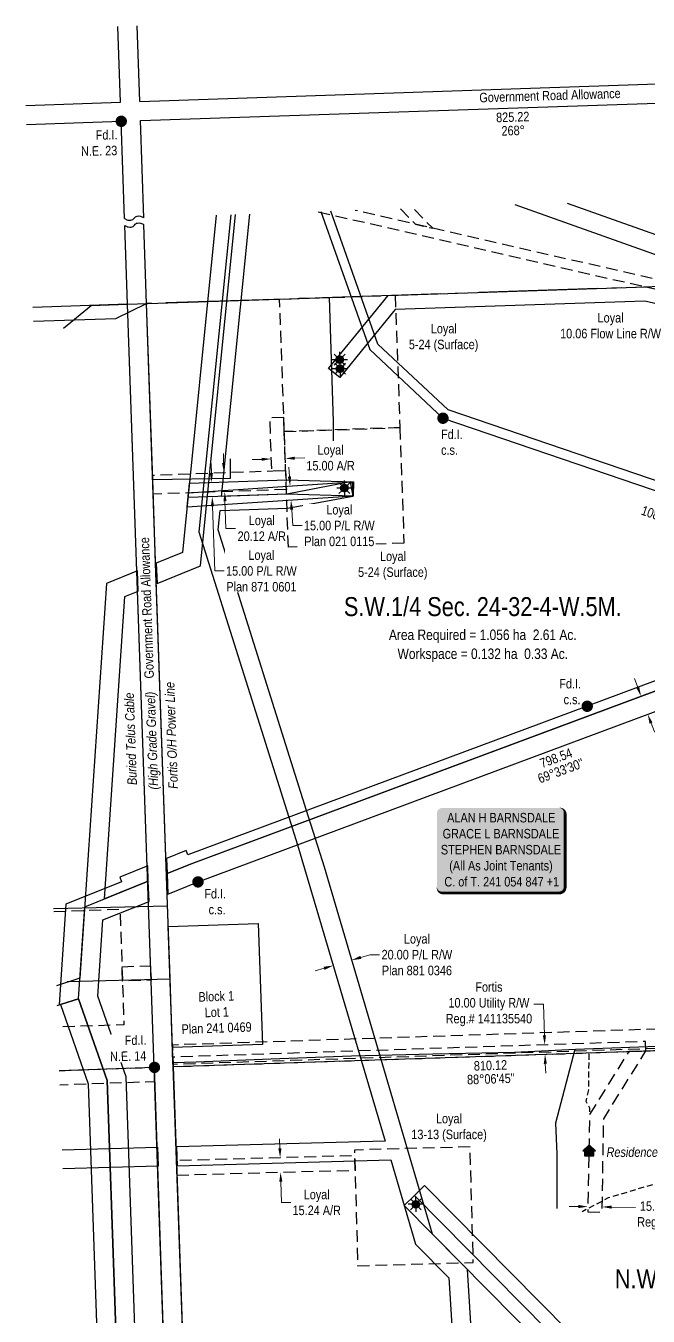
# Model space of a CAD drawing. Extents: x 675835 to 685285, y 5733153 to 5738077.
# Drawn here: x 675835 to 676491, y 5736199 to 5737558 of the extents above; entities that cross this region are included whole.
import ezdxf
from ezdxf.enums import TextEntityAlignment as Align

# ---------------------------------------------------------------- set-up
doc = ezdxf.new("R2010")
doc.units = 0
doc.header["$LTSCALE"] = 5
doc.header["$PDMODE"] = 34
doc.header["$PDSIZE"] = 0.03
for name, pattern in [('foc-ACCESSROAD', [3.75, 2.5, -1.25]), ('foc-FLOWLINE', [3.75, 2.5, -1.25]), ('foc-QUARTERLINE', [33, 25, -3, 2, -3]), ('UG_PIPE', [1.875, 1.25, -0.625])]:
    doc.linetypes.add(name, pattern=pattern)
doc.layers.get('Defpoints').update_dxf_attribs({"color": 9})
for name, color, linetype in [('AS-OWNER', 7, 'Continuous'), ('AS-PIPE-UG', 44, 'UG_PIPE'), ('AS-POWER', 104, 'foc-POWER'), ('AS-POWER-T', 104, 'Continuous'), ('AS-RESIDENCE', 14, 'Continuous'), ('AS-TELUS', 224, 'foc-TEL'), ('C-AR', 13, 'foc-ACCESSROAD'), ('C-FLOWLINE', 13, 'foc-FLOWLINE'), ('C-RW', 13, 'Continuous'), ('C-SYMBOL', 7, 'Continuous'), ('C-WS', 13, 'foc-ACCESSROAD'), ('C-WS-S', 8, 'Continuous'), ('F-EZE', 190, 'foc-FLOWLINE'), ('F-RW', 190, 'Continuous'), ('L-AREAREQUIRED', 7, 'Continuous'), ('L-AREAWORK', 5, 'Continuous'), ('L-BD', 7, 'Continuous'), ('L-MON', 1, 'Continuous'), ('L-MON-T', 1, 'Continuous'), ('L-ROAD-T', 7, 'Continuous'), ('L-SEC', 7, 'Continuous'), ('L-SECQ', 8, 'foc-QUARTERLINE'), ('L-TITLEDB', 4, 'Continuous')]:
    doc.layers.add(name, color=color, linetype=linetype)
for name, color, linetype, lineweight in [('C-AR-T', 13, 'Continuous', 9), ('C-RW-T', 13, 'Continuous', 9), ('C-WS-T', 13, 'Continuous', 9), ('F-EZE-T', 190, 'Continuous', 9), ('F-RW-T', 190, 'Continuous', 9), ('T-TEXT', 48, 'Continuous', 18)]:
    doc.layers.add(name, color=color, linetype=linetype, lineweight=lineweight)
doc.styles.add('100L', font='ARIALN.TTF', dxfattribs={"height": 11})
doc.styles.add('175L', font='ARIALN.TTF', dxfattribs={"height": 20})
doc.styles.add('80', font='ARIALN.TTF', dxfattribs={"height": 10})
doc.styles.add('80CG', font='ARIALN.TTF', dxfattribs={"height": 10})
doc.styles.add('80L', font='ARIALN.TTF', dxfattribs={"height": 10})
doc.styles.add('80LS', font='ARIALNI.TTF', dxfattribs={"height": 10})
doc.styles.add('foc-LtypeFont', font='ARIALN.TTF', dxfattribs={"height": 7.35})
doc.styles.add('TXT', font='ARIALN.TTF', dxfattribs={"height": 0.2})
doc.linetypes.add('foc-POWER', pattern='A,6,-1,["P",foc-LtypeFont,S=0.2,R=0,X=-0.625,Y=-0.75],-1.24,4', length=12.24)
doc.linetypes.add('foc-POWER-NOLINE', pattern='A,0,-4,["P",foc-LtypeFont,S=0.2,R=0,X=-0.625,Y=-0.75],-8.24', length=12.24)
doc.linetypes.add('foc-TEL', pattern='A,2,-1,["T",foc-LtypeFont,S=0.2,R=0,X=-0.425,Y=-0.75],-1.24,8', length=12.24)
doc.dimstyles.new('Compass 5 000', dxfattribs={"dimscale": 5, "dimtxt": 9, "dimasz": 2, "dimexe": 0.2, "dimexo": 0.0625, "dimgap": 0.5, "dimtad": 0, "dimtih": 1, "dimtoh": 1, "dimzin": 0, "dimdsep": 46, "dimtxsty": '80CG', "dimcen": 0.1, "dimse1": 1, "dimse2": 1, "dimclrd": 256, "dimclrt": 256, "dimaunit": 1, "dimadec": 4, "dimazin": 0, "dimtfac": 0.06, "dimtofl": 0, "dimtmove": 0, "dimatfit": 1, "dimfxl": 0.2, "dimtolj": 1, "dimtzin": 0, "dimlwd": -1, "dimarcsym": 0})

# ---------------------------------------------------------------- blocks, each defined once
blk = doc.blocks.new('*D559')
at = {"layer": 'C-RW-T', "transparency": 16777216}
for p, q in [((676480.1, 5736861.1), (676476.6, 5736870.5)), ((676494.2, 5736823.4), (676497.7, 5736814.1)), ((676497.7, 5736814.1), (676507.7, 5736814.1))]:
    blk.add_line(p, q, dxfattribs=at)
for points in [[(676481.7, 5736861.7), (676478.6, 5736860.5), (676483.6, 5736851.7)], [(676495.7, 5736824), (676492.6, 5736822.8), (676490.7, 5736832.8)]]:
    blk.add_solid(points, dxfattribs=at)
at = {"layer": 'Defpoints', "color": 0, "transparency": 16777216}
for p in [(676452.3, 5736840), (676459.4, 5736821.1), (676490.7, 5736832.8)]:
    blk.add_point(p, dxfattribs=at)
at = {"layer": 'C-RW-T', "transparency": 16777216, "insert": (676547.2, 5736814.1), "char_height": 10, "attachment_point": 5, "style": '80CG'}
blk.add_mtext('\\A1;Loyal\\P20.12 P/L R/W\\PPlan 1857 LK', dxfattribs=at)
blk = doc.blocks.new('*D561')
at = {"layer": 'C-RW-T', "transparency": 16777216}
for p, q in [((676188.3, 5736576.6), (676197.9, 5736579.4)), ((676197.9, 5736579.4), (676207.9, 5736579.4)), ((676149.6, 5736565.1), (676140, 5736562.3))]:
    blk.add_line(p, q, dxfattribs=at)
for points in [[(676187.8, 5736578.2), (676188.7, 5736575), (676178.7, 5736573.7)], [(676149.1, 5736566.7), (676150, 5736563.5), (676159.1, 5736568)]]:
    blk.add_solid(points, dxfattribs=at)
at = {"layer": 'Defpoints', "color": 0, "transparency": 16777216}
for p in [(676158.7, 5736569.6), (676178.2, 5736575.3), (676178.7, 5736573.7)]:
    blk.add_point(p, dxfattribs=at)
at = {"layer": 'C-RW-T', "transparency": 16777216, "insert": (676247.4, 5736579.4), "char_height": 10, "attachment_point": 5, "style": '80CG'}
blk.add_mtext('\\A1;Loyal\\P20.00 P/L R/W\\PPlan 881 0346', dxfattribs=at)
blk = doc.blocks.new('*D568')
at = {"layer": 'Defpoints', "color": 0, "transparency": 16777216}
for p in [(676112.1, 5737079.8), (676031.1, 5737076.9), (676112.6, 5737064.8)]:
    blk.add_point(p, dxfattribs=at)
at = {"layer": 'F-RW-T', "transparency": 16777216}
for p, q in [((676030.8, 5737086.9), (676030.4, 5737096.9)), ((676032, 5737052), (676034.4, 5736983.7)), ((676034.4, 5736983.7), (676044.4, 5736983.7))]:
    blk.add_line(p, q, dxfattribs=at)
for points in [[(676032.4, 5737087), (676029.1, 5737086.9), (676031.1, 5737076.9)], [(676033.7, 5737052), (676030.3, 5737051.9), (676031.6, 5737061.9)]]:
    blk.add_solid(points, dxfattribs=at)
at = {"layer": 'F-RW-T', "transparency": 16777216, "insert": (676083.5, 5736983.7), "char_height": 10, "attachment_point": 5, "style": '80CG', "bg_fill": 3, "box_fill_scale": 1.1, "bg_fill_color": 256, "bg_fill_true_color": 13158600, "bg_fill_transparency": 0}
blk.add_mtext('\\A1;Loyal\\P15.00 P/L R/W\\PPlan 871 0601', dxfattribs=at)
blk = doc.blocks.new('*D574')
at = {"layer": 'Defpoints', "color": 0, "transparency": 16777216}
for p in [(676123.3, 5737073.9), (676114.7, 5737058.3)]:
    blk.add_point(p, dxfattribs=at)
at = {"layer": 'F-RW-T', "transparency": 16777216}
for p, q in [((676113.1, 5737083.2), (676112.4, 5737093.2)), ((676115.4, 5737048.3), (676116.5, 5737031.5)), ((676116.5, 5737031.5), (676126.5, 5737031.5))]:
    blk.add_line(p, q, dxfattribs=at)
for points in [[(676114.8, 5737083.3), (676111.4, 5737083.1), (676113.7, 5737073.2)], [(676117, 5737048.4), (676113.7, 5737048.2), (676114.7, 5737058.3)]]:
    blk.add_solid(points, dxfattribs=at)
at = {"layer": 'F-RW-T', "transparency": 16777216, "insert": (676165.6, 5737031.5), "char_height": 10, "attachment_point": 5, "style": '80CG', "bg_fill": 3, "box_fill_scale": 1.1, "bg_fill_color": 256, "bg_fill_true_color": 13158600, "bg_fill_transparency": 0}
blk.add_mtext('\\A1;Loyal\\P15.00 P/L R/W\\PPlan 021 0115', dxfattribs=at)
at = {"layer": 'Defpoints', "color": 0, "transparency": 16777216}
blk.add_point((676124.3, 5737058.9), dxfattribs=at)
blk = doc.blocks.new('res_occ')
for points in [[(0.1, 0.89), (-1.26, -0.37), (1.46, -0.37)], [(-0.9, -1.43), (1.1, -1.43), (1.1, -0.37), (-0.9, -0.37)]]:
    blk.add_hatch(color=14).paths.add_polyline_path(points)
at = {"color": 14}
for points in [[(0.1, 0.89), (-1.26, -0.37), (1.46, -0.37)], [(-0.9, -1.43), (1.1, -1.43), (1.1, -0.37), (-0.9, -0.37)]]:
    blk.add_lwpolyline(points, close=True, dxfattribs=at)
blk = doc.blocks.new('GAS')
h = blk.add_hatch(color=255)
h.dxf.hatch_style = 1
edge = h.paths.add_edge_path()
edge.add_arc((0, 0), 0.9, 0, 360)
for p, q in [((-0.81, 0), (-1.62, 0)), ((-0.57, 0.57), (-1.14, 1.14)), ((0, 0.81), (0, 1.62)), ((0.57, 0.57), (1.14, 1.14)), ((1.62, 0), (0.81, 0)), ((-0.57, -0.57), (-1.14, -1.14)), ((0, -0.81), (0, -1.62)), ((1.14, -1.14), (0.57, -0.57))]:
    blk.add_line(p, q)
blk.add_circle((0, 0), 0.8)
blk = doc.blocks.new('*D579')
at = {"layer": 'C-AR-T', "transparency": 16777216}
for p, q in [((676043.7, 5737097.4), (676043.4, 5737107.4)), ((676045.1, 5737057.3), (676046.1, 5737028.6)), ((676046.1, 5737028.6), (676056.1, 5737028.6))]:
    blk.add_line(p, q, dxfattribs=at)
for points in [[(676045.4, 5737097.4), (676042, 5737097.3), (676044.1, 5737087.4)], [(676046.8, 5737057.3), (676043.5, 5737057.2), (676044.8, 5737067.3)]]:
    blk.add_solid(points, dxfattribs=at)
at = {"layer": 'Defpoints', "color": 0, "transparency": 16777216}
for p in [(675988, 5737085.4), (676044.1, 5737087.4), (675988.7, 5737065.3)]:
    blk.add_point(p, dxfattribs=at)
at = {"layer": 'C-AR-T', "transparency": 16777216, "insert": (676083.9, 5737028.6), "char_height": 10, "attachment_point": 5, "style": '80CG'}
blk.add_mtext('\\A1;Loyal\\P20.12 A/R', dxfattribs=at)
blk = doc.blocks.new('*D580')
at = {"layer": 'C-AR-T', "transparency": 16777216}
for p, q in [((676083.6, 5737101.3), (676073.6, 5737101)), ((676118.6, 5737102.6), (676129.2, 5737102.9))]:
    blk.add_line(p, q, dxfattribs=at)
for points in [[(676083.6, 5737103), (676083.7, 5737099.7), (676093.6, 5737101.7)], [(676118.6, 5737104.2), (676118.7, 5737100.9), (676108.6, 5737102.2)]]:
    blk.add_solid(points, dxfattribs=at)
at = {"layer": 'Defpoints', "color": 0, "transparency": 16777216}
for p in [(676093.1, 5737118.1), (676108, 5737118.6), (676108.6, 5737102.2)]:
    blk.add_point(p, dxfattribs=at)
at = {"layer": 'C-AR-T', "transparency": 16777216, "insert": (676156.4, 5737102.9), "char_height": 10, "attachment_point": 5, "style": '80CG'}
blk.add_mtext('\\A1;Loyal\\P15.00 A/R', dxfattribs=at)
blk = doc.blocks.new('*U581')
h = blk.add_hatch(color=59)
edge = h.paths.add_edge_path()
edge.add_line((-61.5, -45.5), (61.5, -45.5))
edge.add_arc((61.5, -39.5), 6, 270, 360)
edge.add_line((67.5, -39.5), (67.5, 38))
edge.add_arc((61.5, 38), 6, 0, 90)
edge.add_line((61.5, 44), (-61.5, 44))
edge.add_arc((-61.5, 38), 6, 90, 180)
edge.add_line((-67.5, 38), (-67.5, -39.5))
edge.add_arc((-61.5, -39.5), 6, 180, 270)
at = {"color": 1, "flags": 128}
blk.add_lwpolyline([(-61.5, -45.5, 3, 3, 0), (61.5, -45.5, 3, 3, 0.414214), (67.5, -39.5, 3, 3, 0), (67.5, 38, 3, 0, 0.414214), (61.5, 44, 0, 0, 0), (-61.5, 44, 0, 0, 0.414214), (-67.5, 38, 0, 0, 0), (-67.5, -39.5, 0, 3, 0.414214)], format="xyseb", close=True, dxfattribs=at)
blk.add_lwpolyline([(-48.4, -27.3, 0, 7.5, 0), (0, 0, 0, 0, 0)], format="xyseb", dxfattribs=at)
at = {"color": 1, "style": '80'}
blk.add_attdef('ENTER_TEXT_001', (-36, -5), '', height=10, dxfattribs=at)
blk = doc.blocks.new('*D582')
at = {"layer": 'C-AR-T', "transparency": 16777216}
for p, q in [((676528.5, 5737294.5), (676530.7, 5737304.2)), ((676521.7, 5737265.2), (676516.5, 5737242.1)), ((676516.5, 5737242.1), (676506.5, 5737242.1))]:
    blk.add_line(p, q, dxfattribs=at)
for points in [[(676526.8, 5737294.8), (676530.1, 5737294.1), (676526.2, 5737284.7)], [(676520.1, 5737265.5), (676523.4, 5737264.8), (676524, 5737274.9)]]:
    blk.add_solid(points, dxfattribs=at)
at = {"layer": 'Defpoints', "color": 0, "transparency": 16777216}
for p in [(676532.2, 5737283.3), (676524, 5737274.9), (676530, 5737273.5)]:
    blk.add_point(p, dxfattribs=at)
at = {"layer": 'C-AR-T', "transparency": 16777216, "insert": (676451.5, 5737242.1), "char_height": 10, "attachment_point": 5, "style": '80CG'}
blk.add_mtext('\\A1;Loyal\\P10.06 Flow Line R/W', dxfattribs=at)
blk = doc.blocks.new('*D583')
at = {"layer": 'C-AR-T', "transparency": 16777216}
for p, q in [((676103, 5736375.5), (676102.7, 5736385.5)), ((676103.9, 5736340.3), (676104.5, 5736318.4)), ((676104.5, 5736318.4), (676114.5, 5736318.4))]:
    blk.add_line(p, q, dxfattribs=at)
for points in [[(676104.6, 5736375.6), (676101.3, 5736375.5), (676103.3, 5736365.5)], [(676105.6, 5736340.3), (676102.3, 5736340.2), (676103.7, 5736350.3)]]:
    blk.add_solid(points, dxfattribs=at)
at = {"layer": 'Defpoints', "color": 0, "transparency": 16777216}
for p in [(676117.3, 5736365.9), (676103.7, 5736350.3), (676117.7, 5736350.7)]:
    blk.add_point(p, dxfattribs=at)
at = {"layer": 'C-AR-T', "transparency": 16777216, "insert": (676141.8, 5736318.4), "char_height": 10, "attachment_point": 5, "style": '80CG'}
blk.add_mtext('\\A1;Loyal\\P15.24 A/R', dxfattribs=at)
blk = doc.blocks.new('*D584')
at = {"layer": 'Defpoints', "color": 0, "transparency": 16777216}
for p in [(676382.1, 5736484.5), (676237.7, 5736479.7), (676238.1, 5736469.7)]:
    blk.add_point(p, dxfattribs=at)
at = {"layer": 'F-EZE-T', "transparency": 16777216}
for p, q in [((676380.7, 5736527.3), (676370.7, 5736527.3)), ((676381.7, 5736494.5), (676380.7, 5736527.3)), ((676382.7, 5736464.5), (676383.1, 5736454.5))]:
    blk.add_line(p, q, dxfattribs=at)
for points in [[(676383.4, 5736494.5), (676380.1, 5736494.4), (676382.1, 5736484.5)], [(676384.4, 5736464.6), (676381.1, 5736464.4), (676382.4, 5736474.5)]]:
    blk.add_solid(points, dxfattribs=at)
at = {"layer": 'F-EZE-T', "transparency": 16777216, "insert": (676323.3, 5736527.3), "char_height": 10, "attachment_point": 5, "style": '80CG'}
blk.add_mtext('\\A1;Fortis\\P10.00 Utility R/W\\PReg.# 141135540', dxfattribs=at)
blk = doc.blocks.new('*D585')
at = {"layer": 'Defpoints', "color": 0, "transparency": 16777216}
for p in [(676428, 5736333.8), (676443, 5736333.6), (676427.6, 5736314)]:
    blk.add_point(p, dxfattribs=at)
at = {"layer": 'F-EZE-T', "transparency": 16777216}
for p, q in [((676417.7, 5736314.2), (676407.7, 5736314.3)), ((676452.6, 5736313.5), (676477.8, 5736313.1))]:
    blk.add_line(p, q, dxfattribs=at)
for points in [[(676417.7, 5736315.8), (676417.6, 5736312.5), (676427.6, 5736314)], [(676452.7, 5736315.2), (676452.6, 5736311.9), (676442.6, 5736313.7)]]:
    blk.add_solid(points, dxfattribs=at)
at = {"layer": 'F-EZE-T', "transparency": 16777216, "insert": (676525.1, 5736313.1), "char_height": 10, "attachment_point": 5, "style": '80CG'}
blk.add_mtext('\\A1;Fortis\\P15.00 Utility R/W\\PReg.# 141135552', dxfattribs=at)
blk = doc.blocks.new('fdia')
at = {"color": 255, "const_width": 1}
blk.add_lwpolyline([(-0.5, 0, 1), (0.5, 0, 1)], format="xyb", close=True, dxfattribs=at)
blk = doc.blocks.new('Fdiaa')
blk.add_blockref('fdia', (0, 0))
blk = doc.blocks.new('fdib')
at = {"color": 1, "const_width": 1.6}
blk.add_lwpolyline([(-0.4, 0, 1), (0.4, 0, 1)], format="xyb", close=True, dxfattribs=at)
at = {"color": 1}
blk.add_circle((0, 0), 0.8, dxfattribs=at)
blk = doc.blocks.new('Fdibb')
blk.add_blockref('fdib', (0, 0))
blk = doc.blocks.new('fdicc')
for name in ['Fdibb', 'Fdiaa']:
    blk.add_blockref(name, (0, 0))
blk = doc.blocks.new('FDI')
blk.add_blockref('fdicc', (0, 0))

msp = doc.modelspace()

# ---------------------------------------------------------------- linework, layer by layer
at = {"layer": 'AS-PIPE-UG', "flags": 128}
msp.add_lwpolyline([(676429.754, 5736414.049), (676429.754, 5736417.767), (676425.68, 5736424.671), (676428.691, 5736437.064), (676428.691, 5736448.925), (676428.842, 5736476.027), (676502.606, 5736478.638), (676517.801, 5736478.067), (676517.162, 5736362.452), (676517.162, 5736343.649), (676449.043, 5736323.135), (676421.396, 5736308.605)], dxfattribs=at)
at = {"layer": 'AS-POWER', "flags": 128}
for points in [[(675962.531, 5737265.443), (675959.637, 5737348.517)], [(675843.159, 5737246.805), (675929.972, 5737249.714), (675962.531, 5737265.443)], [(675864.516, 5736628.046), (675984.57, 5736631.025)], [(675990.304, 5736465.964), (676014.636, 5736466.615), (676093.453, 5736469.624), (676178.349, 5736472.913), (676264.09, 5736475.1), (676350.363, 5736476.74), (676414.676, 5736479.749), (676529.173, 5736484.127), (676571.959, 5736519.36), (676569.514, 5736618.423)], [(675878.659, 5736551.062), (675987.241, 5736554.112)], [(676413.687, 5736479.703), (676393.433, 5736402.059), (676395.018, 5736369.793), (676395.018, 5736312.034)]]:
    msp.add_lwpolyline(points, dxfattribs=at)
at = {"layer": 'AS-TELUS', "flags": 128}
for points in [[(675942.43, 5737264.745), (675939.536, 5737347.816)], [(675874.943, 5737239.627), (675904.209, 5737263.476), (675942.43, 5737264.745), (676155.104, 5737271.809)], [(676159.479, 5737120.876), (676159.479, 5737141.075), (676155.104, 5737271.809)], [(675970.356, 5736460.855), (675942.43, 5737264.745)], [(675990.38, 5735881.261), (675989.729, 5735900.107), (675970.356, 5736460.855)]]:
    msp.add_lwpolyline(points, dxfattribs=at)
at = {"layer": 'C-AR', "flags": 128}
for points in [[(675864.621, 5736624.991), (675934.432, 5736627.417), (675938.664, 5736505.592), (675868.833, 5736503.166)], [(675870.42, 5736457.264), (675970.356, 5736460.855), (675970.882, 5736445.627), (675870.946, 5736442.036)]]:
    msp.add_lwpolyline(points, dxfattribs=at)
for points in [[(676587.253, 5736621.034), (676567.148, 5736620.371), (676571.002, 5736503.417), (675989.668, 5736484.258), (675990.367, 5736464.154), (676591.77, 5736483.974)], [(675936.538, 5736566.784), (675966.64, 5736567.83), (675967.169, 5736552.602), (675937.067, 5736551.556)], [(675994.404, 5736347.307), (676182.19, 5736352.425), (676181.775, 5736367.657), (675993.878, 5736362.535)]]:
    msp.add_lwpolyline(points, close=True, dxfattribs=at)
at = {"layer": 'C-FLOWLINE', "flags": 128}
for points in [[(676229.957, 5737365.2), (676245.849, 5737349.011), (676264.038, 5737344.84), (676243.587, 5737365.673)], [(676143.344, 5737362.199), (676845.189, 5737201.249), (676842.772, 5737212.123), (676182.436, 5737363.554)]]:
    msp.add_lwpolyline(points, dxfattribs=at)
at = {"layer": 'C-RW', "color": 4}
msp.add_line((675990.368, 5736484.851), (675990.378, 5736484.852), dxfattribs=at)
at = {"layer": 'C-RW', "flags": 128}
for points in [[(676035.98, 5737358.478), (676000.395, 5737003.113), (675972.713, 5736991.915), (675973.531, 5736970.422), (676019.213, 5736988.998), (676056.279, 5737359.182)], [(676051.107, 5737359.002), (676042.018, 5737268.192), (676017.649, 5737025.007), (676112.392, 5736724.193), (676121.372, 5736695.155), (676214.046, 5736383.113), (675994.093, 5736377.108), (675994.093, 5736377.108), (675994.783, 5736357.134), (676219.894, 5736363.27), (676245.964, 5736274.554), (676281.048, 5736239.036), (676292.484, 5736054.891)], [(676312.506, 5736055.12), (676300.573, 5736247.756), (676263.705, 5736285.017), (676209.615, 5736468.899), (676149.82, 5736671.536), (676131.176, 5736731.188), (676037.96, 5737027.07), (676039.976, 5737047.256), (676110.977, 5737049.768), (676179.981, 5737062.621), (676180.258, 5737062.613), (676177.511, 5737077.686), (676110.418, 5737064.757), (676041.484, 5737062.301), (676071.263, 5737359.701)], [(676146.099, 5737362.294), (676197.625, 5737217.138), (676274.857, 5737144.635), (676809.687, 5736962.332), (676811.775, 5736972.247), (676280.429, 5737153.362), (676206.285, 5737222.811), (676156.635, 5737362.659)], [(675899.73, 5735626.371), (675999.794, 5735629.775), (675999.098, 5735649.866), (675968.631, 5735648.903), (675940.948, 5736450.784), (675911.132, 5736535.868), (675916.541, 5736616.019), (675965.029, 5736635.578), (675964.287, 5736656.961), (675918.04, 5736638.308), (675939.542, 5736956.695), (675953.676, 5736962.4), (675952.869, 5736983.887), (675920.319, 5736970.618), (675892.243, 5736554.711), (675867.599, 5736546.73)], [(675868.329, 5736525.84), (675890.773, 5736533.108), (675920.951, 5736447.023), (675948.53, 5735648.271), (675899.024, 5735646.58)], [(675873.637, 5736373.787), (675973.992, 5736376.557), (675974.684, 5736356.569), (675874.334, 5736353.806)], [(676963.595, 5735788.381), (676891.019, 5735751.942), (676619.594, 5735967.775), (676255.345, 5736336.154), (676244.681, 5736325.609), (676609.559, 5735956.594), (676889.185, 5735734.239), (676999.389, 5735789.571)]]:
    msp.add_lwpolyline(points, dxfattribs=at)
for points in [[(676165.994, 5737187.429), (676154.366, 5737196.901), (676183.003, 5737232.055), (676217.15, 5737273.975), (676488.93, 5737282.948), (676794.725, 5737212.822), (676791.373, 5737198.204), (676487.477, 5737267.894), (676224.467, 5737259.211), (676194.631, 5737222.583)], [(675984.792, 5736643.23), (676016.873, 5736656.165), (676016.873, 5736656.165), (676886.906, 5736980.494), (676960.766, 5737044.025), (676946.702, 5737058.462), (676876.457, 5736998.041), (676430.386, 5736831.807), (676009.694, 5736675.249), (675984.14, 5736664.955)], [(675984.14, 5736664.955), (676009.572, 5736675.202), (676430.386, 5736831.807), (676876.457, 5736998.041), (676898.345, 5737016.868), (676426.895, 5736841.176), (676006.081, 5736684.571), (676004.274, 5736689.231), (675983.586, 5736680.897)], [(675963.716, 5736672.904), (675934.222, 5736661.006), (675936.091, 5736656.371), (675877.463, 5736632.712), (675870.286, 5736526.477), (675890.773, 5736533.108), (675897.323, 5736629.948), (675964.287, 5736656.961)], [(676000.832, 5735599.776), (675999.794, 5735629.775), (675949.221, 5735628.163), (675920.951, 5736447.023), (675890.773, 5736533.108), (675871.745, 5736526.95), (675901.07, 5736443.284), (675929.926, 5735607.548), (675970.448, 5735608.813), (675970.758, 5735598.822)], [(676652.007, 5735065.236), (676882.831, 5735635.592), (677072.145, 5734886.94), (677087.501, 5734887.418), (676891.53, 5735662.281), (676889.185, 5735734.239), (676609.559, 5735956.594), (676244.681, 5736325.609), (676234.015, 5736315.06), (676585.078, 5735960.028), (676009.048, 5735944.501), (676009.566, 5735929.52), (676599.5, 5735945.414), (676874.431, 5735726.825), (676876.084, 5735676.261), (676271.016, 5735421.445), (676276.399, 5735408.634), (676276.766, 5735407.764), (676277.363, 5735407.717), (676876.609, 5735660.206), (676638.12, 5735070.855)]]:
    msp.add_lwpolyline(points, close=True, dxfattribs=at)
at = {"layer": 'C-WS'}
msp.add_lwpolyline([(676102.713, 5737270.069), (676224.544, 5737274.115), (676229.45, 5737134.766), (676107.627, 5737130.478)], close=True, dxfattribs=at)
at = {"layer": 'C-WS', "flags": 128}
msp.add_lwpolyline([(676184.933, 5736251.801), (676306.786, 5736255.122), (676303.464, 5736376.975), (676181.611, 5736373.654)], close=True, dxfattribs=at)
at = {"layer": 'F-EZE', "flags": 128}
msp.add_lwpolyline([(676488.65, 5736478.006), (676488.32, 5736487.999), (675990.111, 5736471.512), (675990.459, 5736461.52)], close=True, dxfattribs=at)
msp.add_lwpolyline([(676427.55, 5736308.439), (676442.545, 5736308.172), (676444.301, 5736406.638), (676488.65, 5736478.006), (676470.622, 5736477.41), (676429.38, 5736411.041), (676427.55, 5736308.439)], dxfattribs=at)
at = {"layer": 'F-RW', "flags": 128}
msp.add_lwpolyline([(676007.695, 5737076.114), (676110.395, 5737079.749), (676180.698, 5737077.593), (676180.277, 5737063.272), (676180.258, 5737062.613), (676110.418, 5737064.757), (676006.186, 5737061.04)], close=True, dxfattribs=at)
at = {"layer": 'L-SEC'}
for p, q in [((675935.101, 5737477.561), (675932.353, 5737557.379)), ((675955.206, 5737478.245), (675952.457, 5737558.063)), ((675955.206, 5737478.245), (677564.158, 5737532.976)), ((675955.898, 5737458.141), (677564.849, 5737512.871)), ((675835.177, 5737474.162), (675935.101, 5737477.561)), ((675835.87, 5737454.058), (675935.794, 5737457.457)), ((675939.318, 5737355.099), (675935.794, 5737457.457)), ((675959.42, 5737355.828), (675955.898, 5737458.141)), ((675942.43, 5737264.745), (675939.569, 5737347.818)), ((675962.531, 5737265.445), (675959.671, 5737348.518)), ((675956.391, 5736862.853), (675942.43, 5737264.745)), ((675976.492, 5736863.551), (675962.531, 5737265.443)), ((675970.353, 5736460.959), (675956.391, 5736862.853)), ((675990.454, 5736461.657), (675976.492, 5736863.551)), ((677594.565, 5736514.233), (675990.892, 5736461.382)), ((675870.722, 5736457.275), (675970.356, 5736460.855)), ((675970.353, 5736460.959), (675984.232, 5736059.203)), ((675990.454, 5736461.653), (676004.333, 5736059.897))]:
    msp.add_line(p, q, dxfattribs=at)
at = {"layer": 'L-SEC', "flags": 128}
for points in [[(675939.282, 5737355.127, 0.09819619), (675942.75, 5737353.441, 0.11502491), (675946.052, 5737353.35, 0.18910183), (675949.332, 5737355.477, -0.18910183), (675952.612, 5737357.604, -0.11502491), (675955.915, 5737357.513, -0.09819619), (675959.383, 5737355.827)], [(675939.569, 5737347.818, 0.09819619), (675943.037, 5737346.132, 0.11502491), (675946.339, 5737346.041, 0.18910183), (675949.619, 5737348.168, -0.18910183), (675952.9, 5737350.294, -0.11502491), (675956.202, 5737350.203, -0.09819619), (675959.67, 5737348.518)]]:
    msp.add_lwpolyline(points, format="xyb", dxfattribs=at)
at = {"layer": 'L-SECQ', "flags": 128}
for points in [[(676767.499, 5737292.149), (675962.532, 5737265.413)], [(675942.43, 5737264.745), (675842.618, 5737261.43)]]:
    msp.add_lwpolyline(points, dxfattribs=at)
at = {"layer": 'L-TITLEDB', "flags": 128}
msp.add_lwpolyline([(676080.228, 5736612.472), (676084.733, 5736484.794), (675989.797, 5736481.506), (675985.302, 5736609.184)], close=True, dxfattribs=at)

# ---------------------------------------------------------------- block references
at = {"layer": 'AS-OWNER', "linetype": 'ByBlock'}
ref = msp.add_blockref('*U581', (676335.995, 5736690.08), dxfattribs=dict(at, xscale=1.001442076590299, yscale=1.001442076590299, zscale=1.001442076590299))
ref.add_attrib('ENTER_TEXT_001', 'ALAN H BARNSDALE', (676279.255, 5736718.802), dxfattribs={"layer": '0', "color": 1, "height": 10.01442, "style": '80'})
ref.add_attrib('ENTER_TEXT_002', 'GRACE L BARNSDALE', (676274.474, 5736701.934), dxfattribs={"layer": '0', "color": 1, "height": 10.01442, "style": '80'})
ref.add_attrib('ENTER_TEXT_003', 'STEPHEN BARNSDALE', (676272.626, 5736685.066), dxfattribs={"layer": '0', "color": 1, "height": 10.01442, "style": '80'})
ref.add_attrib('ENTER_TEXT_004', '(All As Joint Tenants)', (676281.479, 5736668.204), dxfattribs={"layer": '0', "color": 1, "height": 10.01442, "style": '80'})
ref.add_attrib('ENTER_TEXT_005', 'C. of T. 241 054 847 +1', (676276.342, 5736651.336), dxfattribs={"layer": '0', "color": 1, "height": 10.01442, "style": '80'})
at = {"layer": 'AS-RESIDENCE', "color": 4, "xscale": 4.999109000000012, "yscale": 4.999109000000012, "zscale": 4.999109000000012}
msp.add_blockref('res_occ', (676428.452, 5736374.588), dxfattribs=at)
at = {"layer": 'C-WS-S', "color": 4, "xscale": 4.999109000000012, "yscale": 4.999109000000012, "zscale": 4.999109000000012}
for p in [(676165.99, 5737206.318), (676166.433, 5737196.829), (676170.948, 5737071.044), (676246.256, 5736316.467)]:
    msp.add_blockref('GAS', p, dxfattribs=at)

# ---------------------------------------------------------------- texts
at = {"layer": 'AS-POWER-T', "insert": (675985.584, 5736753.702), "char_height": 9.99822, "attachment_point": 1, "rotation": 91.979965, "style": 'TXT'}
msp.add_mtext_dynamic_manual_height_columns('\\pi0.3262;{\\fArial Narrow|b0|i1|c0|p34;Fortis O/H Power Line}', width=112.48104, gutter_width=1, heights=[0], dxfattribs=at)
at = {"layer": 'AS-RESIDENCE', "insert": (676447.271, 5736376.46), "char_height": 10, "attachment_point": 1, "style": '80L'}
msp.add_mtext_dynamic_manual_height_columns('{\\fArial Narrow|b0|i1|c0|p34;Residence}', width=25.96796, gutter_width=50, heights=[0], dxfattribs=at)
at = {"layer": 'AS-TELUS', "insert": (675942.369, 5736757.703), "char_height": 9.99822, "attachment_point": 1, "rotation": 91.978615, "style": 'TXT'}
msp.add_mtext_dynamic_manual_height_columns('\\pi0.29892;{\\fArial Narrow|b0|i1|c0|p34;Buried Telus Cable}', width=97.21773, gutter_width=1, heights=[0], dxfattribs=at)
at = {"layer": 'C-RW', "color": 4, "insert": (675997.545, 5736539.238), "char_height": 9.99822, "attachment_point": 1, "rotation": 1.983728, "style": 'TXT'}
msp.add_mtext_dynamic_manual_height_columns('\\pi19.433;Block 1\\P\\pi25.462;Lot 1\\P\\pi0.48989;Plan 241 0469', width=73.46344, gutter_width=1, heights=[0], dxfattribs=at)
at = {"layer": 'C-SYMBOL', "color": 3, "style": '175L'}
for s, p in [('S.W.1/4 Sec. 24-32-4-W.5M.', (676316.842, 5736930.183)), ('N.W.1/4 Sec. 13-32-4-W.5M.', (676602.997, 5736221.899))]:
    msp.add_text(s, height=19.99644, dxfattribs=at).set_placement(p, align=Align.BOTTOM_CENTER)
at = {"layer": 'C-WS-T', "char_height": 9.99822, "attachment_point": 1}
for s, width, gutter_width, insert, style in [('\\pi23.439;Loyal\\P\\pi0.27846;5-24 (Surface)', 72.61093, 1, (676238.624, 5737244.047), 'TXT'), ('\\pi23.439;Loyal\\P\\pi0.27846;5-24 (Surface)', 72.61093, 1, (676185.062, 5737004.165), 'TXT'), ('\\pi26.624;Loyal\\P\\pi0.6638;13-13 (Surface)', 78.98088, 49.991, (676240.833, 5736411.812), '80CG')]:
    msp.add_mtext_dynamic_manual_height_columns(s, width=width, gutter_width=gutter_width, heights=[0], dxfattribs=dict(at, insert=insert, style=style))
at = {"layer": 'L-AREAREQUIRED', "color": 5, "style": '100L'}
msp.add_text('Area Required = 1.056 ha  2.61 Ac.', height=10.99804, dxfattribs=at).set_placement((676316.842, 5736907.687), align=Align.BOTTOM_CENTER)
at = {"layer": 'L-AREAWORK', "color": 5, "style": '100L'}
msp.add_text('Workspace = 0.132 ha  0.33 Ac.', height=10.99804, dxfattribs=at).set_placement((676316.842, 5736887.691), align=Align.BOTTOM_CENTER)
at = {"layer": 'L-BD', "style": '80L'}
for s, height, rotation, p in [('825.22', 9.9982, 1.9482, (676348.407, 5737461.989)), ('268°', 9.9982, 1.9482, (676348.891, 5737447.75)), ("108°49'20''", 9.99816, 341.1777, (676511.391, 5737038.922)), ('798.54', 9.9982, 20.4418, (676394.009, 5736786.641)), ("69°33'30''", 9.9982, 20.4418, (676398.985, 5736773.291)), ('810.12', 9.9982, 1.8876, (676324.944, 5736462.887)), ("88°06'45''", 9.9982, 1.8876, (676325.414, 5736448.648))]:
    msp.add_text(s, height=height, rotation=rotation, dxfattribs=at).set_placement(p, align=Align.MIDDLE)
at = {"layer": 'L-ROAD-T', "style": '80L'}
for height, rotation, p in [(10, 1.78499, (676387.615, 5737484.667)), (9.99822, 91.989639, (675962.67, 5736944.841))]:
    msp.add_text('Government Road Allowance', height=height, rotation=rotation, dxfattribs=at).set_placement(p, align=Align.MIDDLE_CENTER)
at = {"layer": 'T-TEXT', "style": '80LS'}
msp.add_text('(High Grade Gravel)', height=9.99822, rotation=91.989639, dxfattribs=at).set_placement((675968.022, 5736804.951), align=Align.MIDDLE_CENTER)

# ---------------------------------------------------------------- dimensions: what is measured, and where the dimension line sits
at = {"layer": 'C-AR-T'}
for base, p1, p2, angle, text, picture, middle in [((676523.981, 5737274.91), (676532.219, 5737283.34), (676529.971, 5737273.536), 257.084052, 'Loyal\\P10.06 Flow Line R/W', '*D582', (676451.461, 5737242.117)), ((676103.668, 5736350.285), (676117.316, 5736365.9), (676117.731, 5736350.668), 271.561362, 'Loyal\\P15.24 A/R', '*D583', (676141.82, 5736318.353))]:
    dim = msp.add_linear_dim(base=base, p1=p1, p2=p2, angle=angle, text=text, dimstyle='Compass 5 000', dxfattribs=at)
    dim.commit()
    dim.dimension.update_dxf_attribs({"geometry": picture, "text_midpoint": middle, "dimtype": 161})
at = {"layer": 'C-RW-T'}
dim = msp.add_linear_dim(base=(676490.683, 5736832.791), p1=(676452.301, 5736840.041), p2=(676459.365, 5736821.107), angle=290.459519, text='Loyal\\P20.12 P/L R/W\\PPlan 1857 LK', dimstyle='Compass 5 000', dxfattribs=at)
dim.commit()
dim.dimension.update_dxf_attribs({"geometry": '*D559', "text_midpoint": (676547.213, 5736814.053), "dimtype": 161})
dim = msp.add_aligned_dim(p1=(676158.67, 5736569.57), p2=(676178.207, 5736575.335), distance=-1.678, text='Loyal\\P20.00 P/L R/W\\PPlan 881 0346', dimstyle='Compass 5 000', dxfattribs=at)
dim.commit()
dim.dimension.update_dxf_attribs({"geometry": '*D561', "text_midpoint": (676247.404, 5736579.385)})
at = {"layer": 'F-EZE-T'}
for base, p1, p2, angle, text, picture, middle in [((676382.068, 5736484.483), (676238.051, 5736469.713), (676237.72, 5736479.706), 91.895324, 'Fortis\\P10.00 Utility R/W\\PReg.# 141135540', '*D584', (676323.329, 5736527.28)), ((676427.649, 5736313.976), (676442.998, 5736333.555), (676428.003, 5736333.823), 178.978124, 'Fortis\\P15.00 Utility R/W\\PReg.# 141135552', '*D585', (676525.096, 5736313.082))]:
    dim = msp.add_linear_dim(base=base, p1=p1, p2=p2, angle=angle, text=text, dimstyle='Compass 5 000', dxfattribs=at)
    dim.commit()
    dim.dimension.update_dxf_attribs({"geometry": picture, "text_midpoint": middle, "dimtype": 161})

# ---------------------------------------------------------------- next in the draw order: texts
at = {"layer": 'L-MON-T', "linetype": 'foc-POWER-NOLINE', "insert": (675885.39, 5737447.464), "char_height": 9.99816, "attachment_point": 1, "rotation": 1.236995, "style": '80L', "bg_fill": 3, "box_fill_scale": 1.15, "bg_fill_color": 256, "bg_fill_true_color": 256, "bg_fill_transparency": 0}
msp.add_mtext_dynamic_manual_height_columns('\\pi23.359;Fd.I. \\P\\pi7.5362;N.E. 23', width=44.3371, gutter_width=50, heights=[0], dxfattribs=at)
at = {"layer": 'L-MON-T', "width": 22.04, "attachment_point": 1, "style": '80L', "bg_fill": 3, "box_fill_scale": 1.15, "bg_fill_color": 256, "bg_fill_true_color": 256, "bg_fill_transparency": 0}
for s, insert, char_height in [('Fd.I. c.s.', (676272.835, 5737132.737), 9.9982), ('\\pi1.0616;Fd.I. \\P\\pi5.6378;c.s.', (676396.374, 5736869.96), 9.99816)]:
    msp.add_mtext(s, dxfattribs=dict(at, insert=insert, char_height=char_height))

# ---------------------------------------------------------------- next in the draw order: dimensions: what is measured, and where the dimension line sits
at = {"layer": 'F-RW-T'}
dim = msp.add_linear_dim(base=(676031.117, 5737076.927), p1=(676112.627, 5737064.817), p2=(676112.096, 5737079.796), angle=92.029126, text='Loyal\\P15.00 P/L R/W\\PPlan 871 0601', dimstyle='Compass 5 000', override={"dimtfill": 1}, dxfattribs=at)
dim.commit()
dim.dimension.update_dxf_attribs({"geometry": '*D568', "text_midpoint": (676083.508, 5736983.655), "dimtype": 161})

# ---------------------------------------------------------------- next in the draw order: linework, layer by layer
at = {"layer": 'AS-POWER', "flags": 128}
for points in [[(676077.844, 5733963.956), (676047.197, 5734833.319), (676019.198, 5735650.52), (676018.942, 5735658.137), (676018.009, 5735685.129), (676009.566, 5735929.52), (675990.459, 5736461.52), (675990.304, 5736465.964), (675987.223, 5736554.62), (675984.524, 5736632.363), (675972.033, 5736991.919), (675968.974, 5737079.956), (675962.531, 5737265.443)], [(675968.967, 5737080.169), (676051.027, 5737081.635), (676051.027, 5737101.711)]]:
    msp.add_lwpolyline(points, dxfattribs=at)
at = {"layer": 'C-AR', "flags": 128}
for points in [[(676107.099, 5737145.466), (676092.111, 5737144.938), (676094.075, 5737089.143), (676109.063, 5737089.67)], [(676109.771, 5737069.566), (675969.507, 5737064.628), (675968.808, 5737084.733), (676109.063, 5737089.67)]]:
    msp.add_lwpolyline(points, close=True, dxfattribs=at)
at = {"layer": 'C-RW', "flags": 128}
msp.add_lwpolyline([(676405.736, 5737371.292), (676668.167, 5737278.122), (676790.744, 5737234.635), (676891.716, 5737143.753), (677177.819, 5736850.023), (677415.713, 5736720.32), (677406.074, 5736702.667), (677165.525, 5736833.821), (676877.594, 5737129.408), (676780.261, 5737217.018), (676668.916, 5737256.519), (676350.991, 5737369.395)], dxfattribs=at)
at = {"layer": 'C-WS'}
msp.add_lwpolyline([(676111.916, 5737008.655), (676107.627, 5737130.478), (676229.45, 5737134.766), (676233.738, 5737012.944)], close=True, dxfattribs=at)
at = {"layer": 'F-RW', "flags": 128}
msp.add_lwpolyline([(676006.703, 5737066.199), (676179.322, 5737077.615), (676180.258, 5737062.613), (676005.188, 5737051.063)], close=True, dxfattribs=at)

# ---------------------------------------------------------------- next in the draw order: block references
at = {"layer": 'L-MON'}
for p, xscale, yscale, zscale in [((675935.794, 5737457.457), 4.999077600000004, 4.999077600000004, 4.999077600000004), ((676274.857, 5737144.635), 4.999077600000007, 4.999077600000007, 4.999077600000007), ((676426.895, 5736841.176), 4.999077600000007, 4.999077600000007, 4.999077600000007)]:
    msp.add_blockref('FDI', p, dxfattribs=dict(at, xscale=xscale, yscale=yscale, zscale=zscale))

# ---------------------------------------------------------------- next in the draw order: dimensions: what is measured, and where the dimension line sits
at = {"layer": 'C-AR-T', "color": 4}
for base, p1, p2, angle, text, picture, middle in [((676108.622, 5737102.209), (676093.057, 5737118.078), (676108.045, 5737118.605), 2.01623, 'Loyal\\P15.00 A/R', '*D580', (676156.443, 5737102.932)), ((676044.062, 5737087.382), (675988.735, 5737065.305), (675988.028, 5737085.409), 92.01623, 'Loyal\\P20.12 A/R', '*D579', (676083.867, 5737028.59))]:
    dim = msp.add_linear_dim(base=base, p1=p1, p2=p2, angle=angle, text=text, dimstyle='Compass 5 000', dxfattribs=at)
    dim.commit()
    dim.dimension.update_dxf_attribs({"geometry": picture, "text_midpoint": middle, "dimtype": 161})

# ---------------------------------------------------------------- next in the draw order: texts
at = {"layer": 'L-MON-T', "insert": (676022.25, 5736648.659), "char_height": 9.99816, "width": 22.04, "attachment_point": 1, "style": '80L', "bg_fill": 3, "box_fill_scale": 1.15, "bg_fill_color": 256, "bg_fill_true_color": 256, "bg_fill_transparency": 0}
msp.add_mtext('\\pi1.0616;Fd.I. \\P\\pi5.6378;c.s.', dxfattribs=at)
at = {"layer": 'L-MON-T', "linetype": 'foc-POWER-NOLINE', "insert": (675915.965, 5736493.667), "char_height": 9.99816, "attachment_point": 1, "rotation": 1.236995, "style": '80L', "bg_fill": 3, "box_fill_scale": 1.15, "bg_fill_color": 256, "bg_fill_true_color": 256, "bg_fill_transparency": 0}
msp.add_mtext_dynamic_manual_height_columns('\\pi23.359;Fd.I. \\P\\pi7.5567;N.E. 14', width=44.3371, gutter_width=50, heights=[0], dxfattribs=at)

# ---------------------------------------------------------------- next in the draw order: dimensions: what is measured, and where the dimension line sits
at = {"layer": 'F-RW-T'}
dim = msp.add_linear_dim(base=(676114.728, 5737058.29), p1=(676123.296, 5737073.857), p2=(676124.279, 5737058.918), angle=273.762387, text='Loyal\\P15.00 P/L R/W\\PPlan 021 0115', dimstyle='Compass 5 000', override={"dimtfill": 1}, dxfattribs=at)
dim.commit()
dim.dimension.update_dxf_attribs({"geometry": '*D574', "text_midpoint": (676165.575, 5737031.503), "dimtype": 161})

# ---------------------------------------------------------------- next in the draw order: block references
at = {"layer": 'L-MON', "xscale": 4.999077600000007, "yscale": 4.999077600000007, "zscale": 4.999077600000007}
for p in [(676016.636, 5736656.12), (675970.787, 5736460.719)]:
    msp.add_blockref('FDI', p, dxfattribs=at)

doc.saveas('drawing.dxf')
